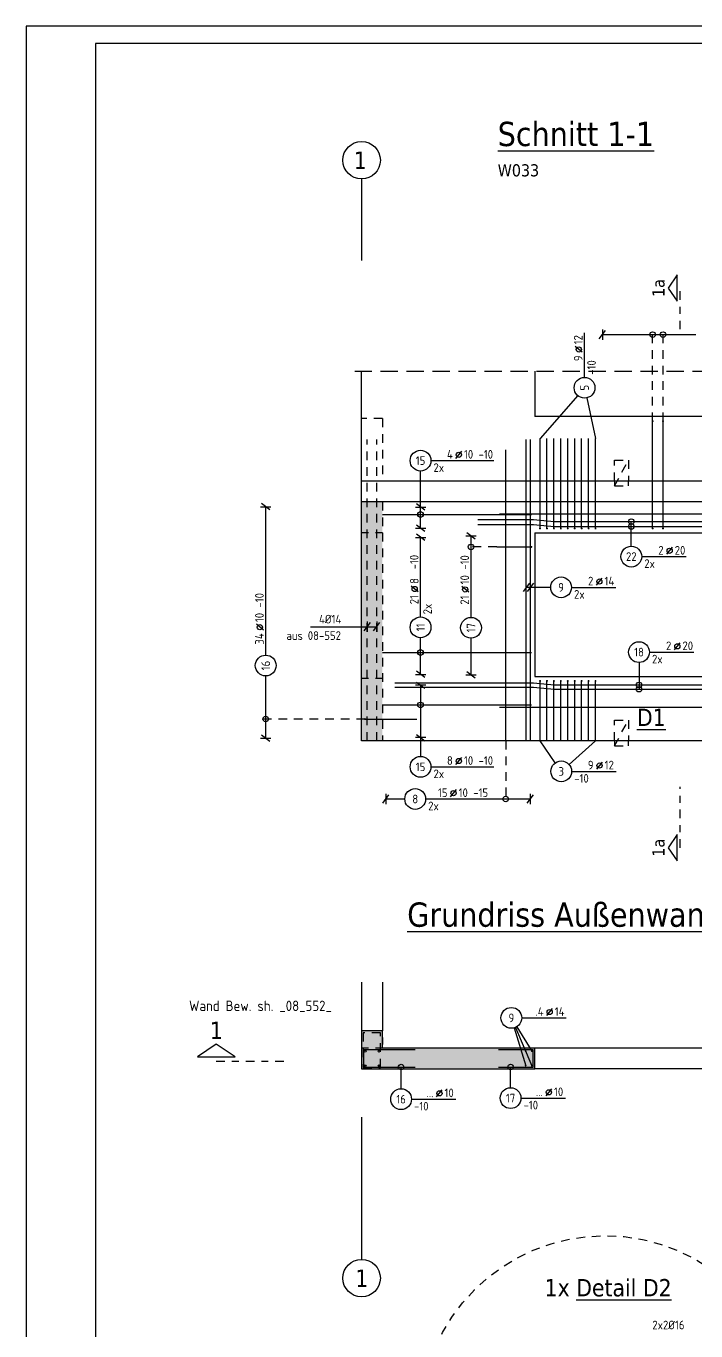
# Model space of a CAD drawing. Extents: x 44 to 147, y 26 to 70.
# Drawn here: x 43.89 to 53.55, y 46.9 to 65.73 of the extents above; entities that cross this region are included whole.
import ezdxf
from ezdxf.enums import TextEntityAlignment as Align

# ---------------------------------------------------------------- set-up
doc = ezdxf.new("R2010")
doc.units = 0
doc.header["$LTSCALE"] = 0.5
for name, pattern in [('AUSGEZOGEN', [1000.01, 1000, 0.01]), ('DASHDOTSMALL', [1.05, 0.5, -0.25, 0.05, -0.25]), ('DASHED', [0.75, 0.5, -0.25]), ('DASHED2', [0.375, 0.25, -0.125]), ('DOT', [0.175, 0.05, -0.125]), ('HIDDEN', [0.375, 0.25, -0.125]), ('HIDDEN2', [0.187, 0.125, -0.062]), ('PUNKT', [0.175, 0.05, -0.125]), ('STRICHPUNKT2', [0.55, 0.25, -0.125, 0.05, -0.125]), ('VERDECKT', [0.375, 0.25, -0.125])]:
    doc.linetypes.add(name, pattern=pattern)
for name, color, linetype in [('ACHSEN', 7, 'Continuous'), ('AFU', 7, 'Continuous'), ('BETON', 7, 'Continuous'), ('Brüstung EG', 7, 'Continuous'), ('DETAIL', 7, 'Continuous'), ('DRUEBER', 7, 'Continuous'), ('grau_mittel', 7, 'Continuous'), ('HILFE', 7, 'Continuous'), ('OBJEKT', 7, 'Continuous'), ('RAHMEN', 7, 'Continuous'), ('RND', 7, 'Continuous'), ('SCHNITTE', 7, 'Continuous'), ('SFP_Achsen', 7, 'Continuous'), ('TEXT', 7, 'Continuous'), ('VERDECKT', 7, 'Continuous')]:
    doc.layers.add(name, color=color, linetype=linetype)
doc.styles.add('helv', font='tahoma.ttf')
doc.styles.add('txt', font='isocp.shx')
doc.linetypes.add('AFU_50L', pattern='A,0.75,["/",Standard,S=0.2,R=0,X=-0.01,Y=-0.1],0.07,["/",Standard,S=0.2,R=0,X=-0.01,Y=-0.1],0.75', length=1.57)

# ---------------------------------------------------------------- blocks, each defined once
blk = doc.blocks.new('A1-57-0')
at = {"layer": 'RAHMEN'}
for p, q in [((137.9, 59.4), (0, 59.4)), ((0, 59.4), (0, 0))]:
    blk.add_line(p, q, dxfattribs=at)
at = {"layer": 'RAHMEN', "color": 5}
for p, q in [((137.4, 58.9), (2, 58.9)), ((2, 58.9), (2, 0.5))]:
    blk.add_line(p, q, dxfattribs=at)
blk = doc.blocks.new('RND_LEI')
at = {"layer": 'RND', "color": 7, "linetype": 'Continuous'}
blk.add_line((1.022, 0.066), (1.19, 0.27), dxfattribs=at)
for centre, radius in [((0, 0), 0.3), ((1.106, 0.168), 0.075)]:
    blk.add_circle(centre, radius, dxfattribs=at)
at = {"layer": 'RND', "color": 7, "linetype": 'Continuous', "style": 'txt'}
blk.add_attdef('POSL', text='', height=0.25, dxfattribs=at).set_placement((0, 0), align=Align.MIDDLE)
blk.add_attdef('ANZ', text='', height=0.25, dxfattribs=at).set_placement((0.931, 0.057), align=Align.RIGHT)
for tag, p in [('DUM', (1.253, 0.057)), ('ABSTD', (1.674, 0.057)), ('POSTXT', (0.374, -0.327))]:
    blk.add_attdef(tag, p, '', height=0.25, dxfattribs=at)
blk = doc.blocks.new('lei_gre')
at = {"layer": 'RND', "color": 7, "linetype": 'Continuous'}
for p, q in [((-0.09, -0.12), (0.09, 0.12)), ((0, 0.15), (0, -0.15))]:
    blk.add_line(p, q, dxfattribs=at)
blk = doc.blocks.new('SCHN-2')
at = {"layer": 'SCHNITTE', "color": 6, "linetype": 'Continuous'}
blk.add_lwpolyline([(0.378, 0.088), (0, 0.34), (-0.378, 0.088)], close=True, dxfattribs=at)
at = {"layer": 'SCHNITTE', "color": 1, "linetype": 'DASHDOTSMALL', "style": 'helv'}
blk.add_attdef('SCHN-2', text='', height=0.35, dxfattribs=at).set_placement((0, 0.45), align=Align.CENTER)
blk = doc.blocks.new('SCHN-1')
at = {"layer": 'SCHNITTE', "color": 5, "linetype": 'Continuous'}
blk.add_lwpolyline([(0.54, 0.125), (0, 0.485), (-0.54, 0.125)], close=True, dxfattribs=at)
at = {"layer": 'SCHNITTE', "color": 6, "linetype": 'Continuous', "style": 'helv'}
blk.add_attdef('SCHN-1', text='', height=0.5, dxfattribs=at).set_placement((0, 0.635), align=Align.CENTER)

msp = doc.modelspace()

# ---------------------------------------------------------------- hatches: boundary and pattern name
at = {"layer": 'grau_mittel'}
h = msp.add_hatch(color=61, dxfattribs=at)
h.paths.add_polyline_path([(48.7291, 58.4133), (49.0291, 58.4133), (49.0291, 58.8633), (48.7291, 58.8633)])
h.paths.add_polyline_path([(48.7291, 56.3133), (49.0291, 56.3133), (49.0291, 58.4133), (48.7291, 58.4133)])
h.paths.add_polyline_path([(48.7291, 55.4133), (49.0291, 55.4133), (49.0291, 56.3133), (48.7291, 56.3133)])

# ---------------------------------------------------------------- linework, layer by layer
at = {"layer": 'ACHSEN', "color": 140, "linetype": 'AUSGEZOGEN'}
for p, q in [((48.7291, 63.5221), (48.7291, 62.3475)), ((48.7291, 49.9845), (48.7291, 47.9301))]:
    msp.add_line(p, q, dxfattribs=at)
at = {"layer": 'AFU', "color": 8, "linetype": 'AFU_50L'}
for p, q in [((62.7941, 59.1633), (48.7291, 59.1633)), ((61.7291, 58.8633), (48.7291, 58.8633)), ((62.4791, 55.4133), (48.7291, 55.4133))]:
    msp.add_line(p, q, dxfattribs=at)
at = {"layer": 'BETON', "color": 6, "linetype": 'AUSGEZOGEN'}
for p, q in [((48.7291, 55.4133), (48.7291, 60.7476)), ((51.2291, 60.7476), (51.2291, 60.0933)), ((55.4541, 60.0933), (51.2291, 60.0933)), ((51.2291, 58.4133), (51.2291, 56.3433)), ((51.2291, 58.4133), (55.4541, 58.4133)), ((51.2291, 56.3433), (55.4541, 56.3433))]:
    msp.add_line(p, q, dxfattribs=at)
at = {"layer": 'BETON', "color": 6, "linetype": 'AUSGEZOGEN', "lineweight": -2}
msp.add_lwpolyline([(48.7291, 51.2301), (48.7291, 50.6801), (51.2291, 50.6801), (51.2291, 50.9801), (49.0291, 50.9801), (49.0291, 51.2301)], close=True, dxfattribs=at)
at = {"layer": 'Brüstung EG', "color": 102, "linetype": 'DOT'}
for p, q in [((48.7291, 51.9308), (48.7291, 50.9801)), ((49.0291, 51.9308), (49.0291, 50.9801)), ((55.4541, 50.9801), (51.2291, 50.9801)), ((55.4541, 50.6801), (51.2291, 50.6801))]:
    msp.add_line(p, q, dxfattribs=at)
at = {"layer": 'DETAIL', "color": 102, "linetype": 'VERDECKT'}
msp.add_circle((52.2433, 45.6047), 2.6671, dxfattribs=at)
at = {"layer": 'DRUEBER', "color": 7, "linetype": 'PUNKT', "lineweight": -2}
msp.add_lwpolyline([(51.2291, 50.6801), (51.2291, 50.9801), (48.7291, 50.9801), (48.7291, 50.6801)], close=True, dxfattribs=at)
at = {"layer": 'grau_mittel', "color": 61}
for points in [[(49.0291, 51.2301), (48.7291, 51.2301), (49.0291, 50.9801), (48.7291, 50.6801)], [(49.0291, 50.9801), (48.7291, 50.6801), (51.2291, 50.9801), (51.2291, 50.6801)]]:
    msp.add_solid(points, dxfattribs=at)
at = {"layer": 'HILFE', "color": 102, "linetype": 'DASHED'}
msp.add_line((48.6291, 60.7476), (70.6791, 60.7476), dxfattribs=at)
at = {"layer": 'HILFE', "color": 102, "linetype": 'AUSGEZOGEN'}
msp.add_line((47.9925, 57.06), (48.9474, 57.06), dxfattribs=at)
at = {"layer": 'OBJEKT', "color": 7, "linetype": 'AUSGEZOGEN'}
for p, q in [((48.7291, 51.9308), (48.7291, 51.2301)), ((49.0291, 51.9308), (49.0291, 51.2301)), ((55.4541, 50.9801), (51.2291, 50.9801)), ((55.4541, 50.6801), (51.2291, 50.6801))]:
    msp.add_line(p, q, dxfattribs=at)
at = {"layer": 'RND', "color": 7, "linetype": 'AUSGEZOGEN'}
for p, q in [((51.9463, 60.6596), (51.9463, 61.2996)), ((52.204, 61.2762), (53.553, 61.2762)), ((49.7295, 59.4576), (50.6358, 59.4576)), ((49.5795, 58.7869), (49.5795, 59.3076)), ((47.3456, 56.6506), (47.3456, 58.7915)), ((49.5795, 58.4808), (49.5795, 58.7869)), ((49.5795, 57.2016), (49.5795, 58.3504)), ((50.3081, 57.1958), (50.3081, 58.3703)), ((52.7708, 58.0723), (53.4108, 58.0723)), ((51.7575, 57.6285), (52.3975, 57.6285)), ((49.5795, 56.3728), (49.5795, 56.9016)), ((50.3081, 56.3638), (50.3081, 56.8958)), ((52.8825, 56.694), (53.5225, 56.694)), ((47.3456, 55.4502), (47.3456, 56.3506)), ((49.5795, 56.2176), (49.5795, 55.4597)), ((49.5795, 55.4597), (49.5795, 55.1884)), ((49.7295, 55.0384), (50.6358, 55.0384)), ((51.7603, 54.973), (52.4003, 54.973)), ((49.0791, 54.5745), (49.353, 54.5745)), ((49.653, 54.5745), (51.1627, 54.5745)), ((51.0396, 51.4153), (51.6796, 51.4153)), ((49.4489, 50.2421), (50.0889, 50.2421)), ((51.029, 50.2577), (51.669, 50.2577))]:
    msp.add_line(p, q, dxfattribs=at)
at = {"layer": 'RND', "color": 102, "linetype": 'VERDECKT'}
for p, q in [((52.9285, 60.0279), (52.9285, 61.3262)), ((53.0785, 60.0279), (53.0785, 61.3262)), ((50.6782, 58.2124), (50.2581, 58.2124)), ((48.7783, 55.7283), (47.2956, 55.7283)), ((50.8087, 55.4133), (50.8087, 54.5245))]:
    msp.add_line(p, q, dxfattribs=at)
at = {"layer": 'RND', "color": 102, "linetype": 'AUSGEZOGEN'}
for p, q in [((51.8474, 60.3969), (51.3041, 59.7779)), ((51.9779, 60.363), (52.1041, 59.7779)), ((52.6208, 58.2223), (52.6208, 58.5774)), ((51.4575, 57.6285), (51.1055, 57.6285)), ((52.7325, 56.544), (52.7325, 56.1585)), ((51.5246, 55.0962), (51.3041, 55.4133)), ((51.7223, 55.0729), (52.1041, 55.4133)), ((50.9327, 51.2716), (51.0966, 50.7251)), ((50.9486, 51.2774), (51.185, 50.7251)), ((50.9682, 51.2875), (51.185, 50.9351)), ((49.2989, 50.3921), (49.2989, 50.7051)), ((50.879, 50.4077), (50.879, 50.7051))]:
    msp.add_line(p, q, dxfattribs=at)
at = {"layer": 'RND', "color": 7, "linetype": 'AUSGEZOGEN'}
for points, const_width in [([(52.9215, 60.0279, 1), (52.9355, 60.0279, 1)], 0.014), ([(53.0715, 60.0279, 1), (53.0855, 60.0279, 1)], 0.014), ([(51.2971, 58.4779, 1), (51.3111, 58.4779, 1)], 0.014), ([(51.3971, 58.4779, 1), (51.4111, 58.4779, 1)], 0.014), ([(51.4971, 58.4779, 1), (51.5111, 58.4779, 1)], 0.014), ([(51.5971, 58.4779, 1), (51.6111, 58.4779, 1)], 0.014), ([(51.6971, 58.4779, 1), (51.7111, 58.4779, 1)], 0.014), ([(51.7971, 58.4779, 1), (51.8111, 58.4779, 1)], 0.014), ([(51.8971, 58.4779, 1), (51.9111, 58.4779, 1)], 0.014), ([(51.9971, 58.4779, 1), (52.0111, 58.4779, 1)], 0.014), ([(52.0971, 58.4779, 1), (52.1111, 58.4779, 1)], 0.014), ([(52.9215, 58.4779, 1), (52.9355, 58.4779, 1)], 0.014), ([(53.0715, 58.4779, 1), (53.0855, 58.4779, 1)], 0.014), ([(51.1712, 58.2124, 1), (51.1852, 58.2124, 1)], 0.014), ([(51.2971, 56.2777, 1), (51.3111, 56.2777, 1)], 0.014), ([(51.3971, 56.2777, 1), (51.4111, 56.2777, 1)], 0.014), ([(51.4971, 56.2777, 1), (51.5111, 56.2777, 1)], 0.014), ([(51.5971, 56.2777, 1), (51.6111, 56.2777, 1)], 0.014), ([(51.6971, 56.2777, 1), (51.7111, 56.2777, 1)], 0.014), ([(51.7971, 56.2777, 1), (51.8111, 56.2777, 1)], 0.014), ([(51.8971, 56.2777, 1), (51.9111, 56.2777, 1)], 0.014), ([(51.9971, 56.2777, 1), (52.0111, 56.2777, 1)], 0.014), ([(52.0971, 56.2777, 1), (52.1111, 56.2777, 1)], 0.014), ([(48.7713, 55.7283, 1), (48.7853, 55.7283, 1)], 0.014), ([(51.1028, 50.9351, -1), (51.0903, 50.9351, -1)], 0.0125), ([(51.1912, 50.9351, -1), (51.1787, 50.9351, -1)], 0.0125), ([(51.1028, 50.7251, 1), (51.0903, 50.7251, 1)], 0.0125), ([(51.1912, 50.7251, 1), (51.1787, 50.7251, 1)], 0.0125)]:
    msp.add_lwpolyline(points, format="xyb", close=True, dxfattribs=dict(at, const_width=const_width))
at = {"layer": 'RND', "color": 1, "linetype": 'AUSGEZOGEN'}
for points in [[(52.9285, 58.4779), (52.9285, 60.0279)], [(53.0785, 58.4779), (53.0785, 60.0279)], [(51.1055, 55.4133), (51.1055, 59.7633)], [(51.1646, 55.4133), (51.1646, 59.7633)], [(51.3041, 58.4779), (51.3041, 59.7779)], [(51.4041, 58.4779), (51.4041, 59.7779)], [(51.5041, 58.4779), (51.5041, 59.7779)], [(51.6041, 58.4779), (51.6041, 59.7779)], [(51.7041, 58.4779), (51.7041, 59.7779)], [(51.8041, 58.4779), (51.8041, 59.7779)], [(51.9041, 58.4779), (51.9041, 59.7779)], [(52.0041, 58.4779), (52.0041, 59.7779)], [(52.1041, 58.4779), (52.1041, 59.7779)], [(50.8087, 55.4133), (50.8087, 59.6133)], [(49.0291, 58.6804), (51.1791, 58.6804)], [(50.4078, 58.6074), (51.2078, 58.6074), (51.5078, 58.5774), (55.4078, 58.5774)], [(50.7197, 58.6873), (62.4197, 58.6873)], [(50.4078, 58.5374), (51.2078, 58.5374), (51.5078, 58.5074), (55.4078, 58.5074)], [(50.6782, 58.2124), (51.1782, 58.2124)], [(49.0291, 56.6877), (51.1791, 56.6877)], [(49.2078, 56.2505), (51.2078, 56.2505), (51.5078, 56.2205), (55.4078, 56.2205)], [(49.2078, 56.1885), (51.2078, 56.1885), (51.5078, 56.1585), (55.4078, 56.1585)], [(51.3041, 55.4133), (51.3041, 56.2777)], [(51.4041, 55.4133), (51.4041, 56.2777)], [(51.5041, 55.4133), (51.5041, 56.2777)], [(51.6041, 55.4133), (51.6041, 56.2777)], [(51.7041, 55.4133), (51.7041, 56.2777)], [(51.8041, 55.4133), (51.8041, 56.2777)], [(51.9041, 55.4133), (51.9041, 56.2777)], [(52.0041, 55.4133), (52.0041, 56.2777)], [(52.1041, 55.4133), (52.1041, 56.2777)], [(49.0291, 55.9318), (51.1791, 55.9318)], [(50.7197, 55.9006), (62.4197, 55.9006)], [(48.7783, 55.7283), (49.5283, 55.7283)], [(49.5041, 50.9551), (48.7541, 50.9551), (48.7541, 50.7051), (49.5041, 50.7051)], [(50.7041, 50.7051), (51.2041, 50.7051), (51.2041, 50.9551), (50.7041, 50.9551)]]:
    msp.add_lwpolyline(points, dxfattribs=at)
at = {"layer": 'RND', "color": 1, "linetype": 'DASHED2'}
for points in [[(48.8116, 55.4133), (48.8116, 59.7633)], [(48.9474, 55.4133), (48.9474, 59.7633)]]:
    msp.add_lwpolyline(points, dxfattribs=at)
at = {"layer": 'RND', "color": 1, "linetype": 'HIDDEN'}
msp.add_lwpolyline([(48.7513, 50.6995), (49.0013, 50.6995), (49.0013, 51.1995), (48.7513, 51.1995)], close=True, dxfattribs=at)
at = {"layer": 'RND', "color": 7, "linetype": 'AUSGEZOGEN'}
for centre, radius in [((52.9285, 61.2762), 0.04), ((53.0785, 61.2762), 0.04), ((49.5795, 58.6804), 0.04), ((52.6208, 58.5774), 0.04), ((52.6208, 58.5074), 0.04), ((50.3081, 58.2124), 0.04), ((49.5795, 56.6877), 0.04), ((52.7325, 56.2205), 0.04), ((52.7325, 56.1585), 0.04), ((49.5795, 55.9318), 0.04), ((47.3456, 55.7283), 0.04), ((50.8087, 54.5745), 0.04), ((48.7803, 50.9351), 0.0125), ((48.9806, 50.9351), 0.0125), ((48.7803, 50.7251), 0.0125), ((48.9806, 50.7251), 0.0125), ((49.2989, 50.7051), 0.04), ((50.879, 50.7051), 0.04)]:
    msp.add_circle(centre, radius, dxfattribs=at)
at = {"layer": 'SCHNITTE', "color": 6, "linetype": 'STRICHPUNKT2'}
for p, q in [((53.3251, 61.3524), (53.3251, 61.9487)), ((53.3251, 53.8712), (53.3251, 54.7505))]:
    msp.add_line(p, q, dxfattribs=at)
at = {"layer": 'SCHNITTE', "color": 5, "linetype": 'STRICHPUNKT2'}
msp.add_line((46.6326, 50.793), (47.6484, 50.793), dxfattribs=at)
at = {"layer": 'SFP_Achsen', "color": 7, "linetype": 'AUSGEZOGEN'}
for centre in [(48.7291, 63.7926), (48.7291, 47.6596)]:
    msp.add_circle(centre, 0.2705, dxfattribs=at)
at = {"layer": 'VERDECKT', "color": 7, "linetype": 'VERDECKT'}
for p, q in [((49.0291, 60.0633), (48.7291, 60.0633)), ((49.0291, 60.0633), (49.0291, 59.1633)), ((49.0291, 58.8633), (49.0291, 55.4133)), ((52.3791, 55.4133), (49.0291, 55.4133)), ((57.7641, 55.4133), (52.5791, 55.4133))]:
    msp.add_line(p, q, dxfattribs=at)
at = {"layer": 'VERDECKT', "color": 7, "linetype": 'HIDDEN'}
for p, q in [((52.3791, 59.1633), (52.3791, 59.4633)), ((52.3791, 59.4633), (52.5791, 59.4633)), ((52.3791, 59.0933), (52.5791, 59.4633)), ((52.5791, 59.4633), (52.5791, 59.1633)), ((52.3791, 59.1633), (52.3791, 59.0933)), ((52.5791, 59.0933), (52.5791, 59.1633)), ((52.3791, 59.0933), (52.5791, 59.0933)), ((52.3791, 55.4133), (52.3791, 55.7133)), ((52.3791, 55.7133), (52.5791, 55.7133)), ((52.3791, 55.3433), (52.5791, 55.7133)), ((52.5791, 55.7133), (52.5791, 55.4133)), ((52.3791, 55.4133), (52.3791, 55.3433)), ((52.5791, 55.3433), (52.5791, 55.4133)), ((52.3791, 55.3433), (52.5791, 55.3433))]:
    msp.add_line(p, q, dxfattribs=at)
at = {"layer": 'VERDECKT', "color": 7, "linetype": 'HIDDEN2'}
for p, q in [((49.0291, 58.4133), (48.7291, 58.4133)), ((49.0291, 56.3133), (48.7291, 56.3133))]:
    msp.add_line(p, q, dxfattribs=at)

# ---------------------------------------------------------------- block references
at = {"layer": 'RAHMEN', "color": 7, "linetype": 'AUSGEZOGEN', "xscale": 0.5, "yscale": 0.5, "zscale": 0.5}
msp.add_blockref('A1-57-0', (43.8878, 36.0287), dxfattribs=at)
at = {"layer": 'RND', "color": 7, "linetype": 'AUSGEZOGEN', "xscale": 0.5, "yscale": 0.5, "zscale": 0.5, "rotation": 90}
for p, values in [((51.9463, 60.5096), {'POSL': '5', 'DUM': '12', 'ANZ': '9', 'POSTXT': '-10'}), ((49.5795, 57.0516), {'POSL': '11', 'DUM': '8', 'ANZ': '21', 'ABSTD': '-10', 'POSTXT': '2x'}), ((50.3081, 57.0458), {'POSL': '17', 'DUM': '10', 'ANZ': '21', 'ABSTD': '-10'}), ((47.3456, 56.5006), {'POSL': '16', 'DUM': '10', 'ANZ': '34', 'ABSTD': '-10'})]:
    msp.add_blockref('RND_LEI', p, dxfattribs=at).add_auto_attribs(values)
at = {"layer": 'RND', "color": 7, "linetype": 'AUSGEZOGEN', "xscale": 0.5, "yscale": 0.5, "zscale": 0.5}
for p in [(52.204, 61.2762), (48.8116, 57.06), (48.9474, 57.06), (49.0791, 54.5745), (51.1627, 54.5745)]:
    msp.add_blockref('lei_gre', p, dxfattribs=at)
for p, values in [((49.5795, 59.4576), {'POSL': '15', 'DUM': '10', 'ANZ': '4', 'ABSTD': '-10', 'POSTXT': '2x'}), ((52.6208, 58.0723), {'POSL': '22', 'DUM': '20', 'ANZ': '2', 'POSTXT': '2x'}), ((51.6075, 57.6285), {'POSL': '9', 'DUM': '14', 'ANZ': '2', 'POSTXT': '2x'}), ((52.7325, 56.694), {'POSL': '18', 'DUM': '20', 'ANZ': '2', 'POSTXT': '2x'}), ((49.5795, 55.0384), {'POSL': '15', 'DUM': '10', 'ANZ': '8', 'ABSTD': '-10', 'POSTXT': '2x'}), ((51.6103, 54.973), {'POSL': '3', 'DUM': '12', 'ANZ': '9', 'POSTXT': '-10'}), ((49.503, 54.5745), {'POSL': '8', 'DUM': '10', 'ANZ': '15', 'ABSTD': '-15', 'POSTXT': '2x'}), ((50.8896, 51.4153), {'POSL': '9', 'DUM': '14', 'ANZ': '.4'}), ((49.2989, 50.2421), {'POSL': '16', 'DUM': '10', 'ANZ': '...', 'POSTXT': '-10'}), ((50.879, 50.2577), {'POSL': '17', 'DUM': '10', 'ANZ': '...', 'POSTXT': '-10'})]:
    msp.add_blockref('RND_LEI', p, dxfattribs=at).add_auto_attribs(values)
for p, rotation in [((47.3456, 58.7915), 90), ((49.5795, 58.7869), 90), ((49.5795, 58.4808), 90), ((49.5795, 58.3504), 90), ((50.3081, 58.3703), 90), ((49.5795, 56.3728), 90), ((50.3081, 56.3638), 90), ((49.5795, 56.2176), 270), ((47.3456, 55.4502), 90), ((49.5795, 55.4597), 270)]:
    msp.add_blockref('lei_gre', p, dxfattribs=dict(at, rotation=rotation))
at = {"layer": 'RND', "color": 102, "linetype": 'AUSGEZOGEN', "xscale": 0.5, "yscale": 0.5, "zscale": 0.5, "rotation": 180.0000000000004}
for p in [(51.1055, 57.6285), (51.1646, 57.6285)]:
    msp.add_blockref('lei_gre', p, dxfattribs=at)
at = {"layer": 'SCHNITTE', "color": 6, "linetype": 'STRICHPUNKT2', "xscale": 0.5, "yscale": 0.5, "zscale": 0.5, "rotation": 90}
for p in [(53.3251, 61.9487), (53.3251, 53.8712)]:
    msp.add_blockref('SCHN-2', p, dxfattribs=at).add_auto_attribs({'SCHN-2': '1a'})
at = {"layer": 'SCHNITTE', "color": 5, "linetype": 'STRICHPUNKT2', "xscale": 0.5, "yscale": 0.5, "zscale": 0.5}
msp.add_blockref('SCHN-1', (46.6326, 50.793), dxfattribs=at).add_auto_attribs({'SCHN-1': '1'})

# ---------------------------------------------------------------- texts
at = {"layer": 'SFP_Achsen', "color": 6, "linetype": 'AUSGEZOGEN', "style": 'helv'}
for p in [(48.615, 63.6682), (48.6385, 47.5334)]:
    msp.add_text('1', height=0.25, dxfattribs=at).set_placement(p)
at = {"layer": 'TEXT', "color": 5, "linetype": 'AUSGEZOGEN', "style": 'helv'}
for s, p in [('%%USchnitt 1-1', (50.693, 63.9973)), ('%%UGrundriss Außenwand im 1.OG%%U  (Achse G/1-4)', (49.3867, 52.7308))]:
    msp.add_text(s, height=0.35, dxfattribs=at).set_placement(p)
at = {"layer": 'TEXT', "color": 1, "linetype": 'AUSGEZOGEN'}
for s, height, style, p in [('W033', 0.175, 'helv', (50.693, 63.5598)), ('Wand Bew. sh. _08_552_', 0.15, 'txt', (46.2392, 51.5138))]:
    msp.add_text(s, height=height, dxfattribs=dict(at, style=style)).set_placement(p)
at = {"layer": 'TEXT', "color": 7, "linetype": 'AUSGEZOGEN', "style": 'txt'}
for s, p in [('4%%C14', (48.1143, 57.1072)), ('aus 08-552', (47.644, 56.8697)), ('2x2%%C16', (52.9245, 46.9205))]:
    msp.add_text(s, height=0.125, dxfattribs=at).set_placement(p)
at = {"layer": 'TEXT', "color": 6, "linetype": 'AUSGEZOGEN', "style": 'helv'}
for s, p in [('%%uD1', (52.702, 55.6273)), ('1x %%UDetail D2', (51.3698, 47.3962))]:
    msp.add_text(s, height=0.25, dxfattribs=at).set_placement(p)

doc.saveas('drawing.dxf')
